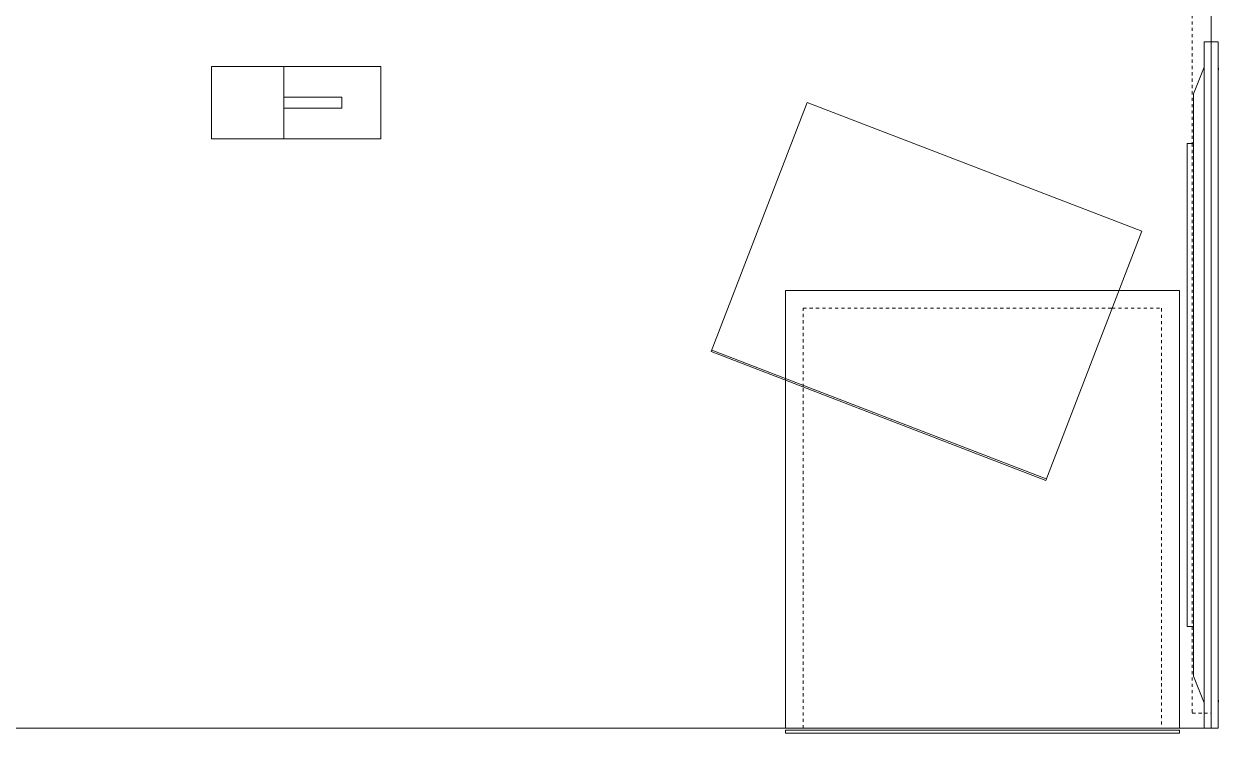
# Model space of a CAD drawing. Header units: inches. Extents: x 29752 to 31446, y 4278 to 5722.
# Drawn here: x 30988.21 to 31034.93, y 4723.19 to 4751.1 of the extents above; entities that cross this region are included whole.
import ezdxf

# ---------------------------------------------------------------- set-up
doc = ezdxf.new("R2010")
doc.units = ezdxf.units.IN
doc.header["$MEASUREMENT"] = 0
doc.linetypes.add('Dash', pattern=[0.25, 0.125, -0.125])
doc.layers.add('I-FURN', color=30, linetype='Continuous', lineweight=9)
doc.layers.add('I-FURN-HDLN', color=30, linetype='Dash', lineweight=9)

# ---------------------------------------------------------------- blocks, each defined once
blk = doc.blocks.new('Desk_Structures-Teknion-JNDBB_Structural_Beam_Double_Sided-R2015 - Double Sided-6171614-FIRST FLOOR POWER _ SIGNAL')
at = {"layer": 'I-FURN-HDLN'}
for p, q in [((-36.75, -0.945), (-36.75, -7.001)), ((-36.75, -7.001), (-36.75, -25.999)), ((-36.75, -25.999), (-36.75, -29.408)), ((-36.75, -29.408), (-36.276, -29.408)), ((-36.276, -29.408), (-36, -29.408))]:
    blk.add_line(p, q, dxfattribs=at)
blk = doc.blocks.new('Desk-Teknion-JNWDSN-Double_Sided_Rectangular-R2015 - 60_ Depth-6281707-FIRST FLOOR POWER _ SIGNAL')
at = {"layer": 'I-FURN'}
for p, q in [((-36, 30), (-35.724, 30)), ((-36, 3), (-36, 30)), ((-35.724, 30), (35.724, 30)), ((0.479, 6.816), (-3.327, 6.816)), ((-3.327, 6.816), (-3.327, 3.972)), ((3.327, 6.816), (0.479, 6.816)), ((0.479, 6.816), (0.479, 3.972)), ((3.327, 3.972), (3.327, 6.816)), ((-1.8, 5.606), (0.479, 5.606)), ((-1.8, 5.181), (-1.8, 5.606)), ((0.479, 5.181), (-1.8, 5.181)), ((-3.327, 3.972), (0.479, 3.972)), ((0.479, 3.972), (3.327, 3.972)), ((-36, 0.945), (-36, 3))]:
    blk.add_line(p, q, dxfattribs=at)
blk = doc.blocks.new('Storage-Freestanding-Teknion-JNFMP-Mobile_Pedestal_with_Seat-R2015 - Metal-V53-FIRST FLOOR POWER _ SIGNAL')
at = {"layer": 'I-FURN'}
for p, q in [((5.365, 8.55), (-7.75, 8.55)), ((-7.75, 8.55), (-7.75, 5.024)), ((7.75, 8.55), (5.365, 8.55)), ((7.75, -8.67), (7.75, 8.55)), ((-7.75, 5.024), (-7.75, -8.67)), ((-7.75, -8.67), (7.75, -8.67)), ((7.75, -8.749), (-7.75, -8.749)), ((-7.75, -8.749), (-7.75, -8.867)), ((-7.75, -8.867), (7.75, -8.867)), ((7.75, -8.867), (7.75, -8.749))]:
    blk.add_line(p, q, dxfattribs=at)
at = {"layer": 'I-FURN-HDLN'}
for p, q in [((-7.049, 4.755), (-7.049, 7.849)), ((-7.049, 7.849), (5.095, 7.849)), ((5.095, 7.849), (7.049, 7.849)), ((7.049, 7.849), (7.049, -8.67)), ((-7.049, -8.67), (-7.049, 4.755))]:
    blk.add_line(p, q, dxfattribs=at)
blk = doc.blocks.new('Accessories-Teknion-JNAMD-Drawer_Module-R2015 - Letter Size-6171628-FIRST FLOOR POWER _ SIGNAL')
at = {"layer": 'I-FURN'}
for p, q in [((-7.049, -5.22), (-7.049, 5.28)), ((-7.049, 5.28), (7.049, 5.28)), ((-7.049, 5.22), (7.049, 5.22)), ((7.049, 5.28), (7.049, -5.22)), ((7.049, -5.22), (-7.049, -5.22))]:
    blk.add_line(p, q, dxfattribs=at)
blk = doc.blocks.new('Screen-Desk_Mounted-Teknion-JNSAEW-Felt_Elevated-R2015 - Standard Width-V65-FIRST FLOOR POWER _ SIGNAL')
at = {"layer": 'I-FURN'}
for p, q in [((-9.499, 0.945), (9.499, 0.945)), ((-9.499, 0.703), (-9.499, 0.945)), ((9.499, 0.945), (9.499, 0.703)), ((-12.5, 0.276), (-11.452, 0.703)), ((-11.452, 0.703), (11.452, 0.703)), ((9.499, 0.703), (-9.499, 0.703)), ((11.452, 0.703), (12.5, 0.276)), ((-13.5, -0.276), (-13.5, 0.276)), ((-13.5, 0.276), (13.5, 0.276)), ((12.5, 0.276), (-12.5, 0.276)), ((13.5, 0.276), (13.5, -0.276)), ((13.5, -0.276), (-13.5, -0.276)), ((-12.5, -0.276), (12.5, -0.276)), ((-11.452, -0.703), (-12.5, -0.276)), ((12.5, -0.276), (11.452, -0.703)), ((11.452, -0.703), (-11.452, -0.703)), ((-9.499, -0.703), (9.499, -0.703)), ((-9.499, -0.945), (-9.499, -0.703)), ((9.499, -0.703), (9.499, -0.945)), ((9.499, -0.945), (-9.499, -0.945))]:
    blk.add_line(p, q, dxfattribs=at)

msp = doc.modelspace()

# ---------------------------------------------------------------- block references
at = {"layer": 'I-FURN'}
for name, p, rotation in [('Desk-Teknion-JNWDSN-Double_Sided_Rectangular-R2015 - 60_ Depth-6281707-FIRST FLOOR POWER _ SIGNAL', (30998.927, 4753.391), 180), ('Screen-Desk_Mounted-Teknion-JNSAEW-Felt_Elevated-R2015 - Standard Width-V65-FIRST FLOOR POWER _ SIGNAL', (31034.927, 4736.891), 89.9999999999997), ('Accessories-Teknion-JNAMD-Drawer_Module-R2015 - Letter Size-6171628-FIRST FLOOR POWER _ SIGNAL', (31023.736, 4740.603), 158.9467704166674)]:
    msp.add_blockref(name, p, dxfattribs=dict(at, rotation=rotation))
for name, p in [('Desk_Structures-Teknion-JNDBB_Structural_Beam_Double_Sided-R2015 - Double Sided-6171614-FIRST FLOOR POWER _ SIGNAL', (31070.927, 4753.391)), ('Storage-Freestanding-Teknion-JNFMP-Mobile_Pedestal_with_Seat-R2015 - Metal-V53-FIRST FLOOR POWER _ SIGNAL', (31025.927, 4732.061))]:
    msp.add_blockref(name, p, dxfattribs=at)

doc.saveas('drawing.dxf')
